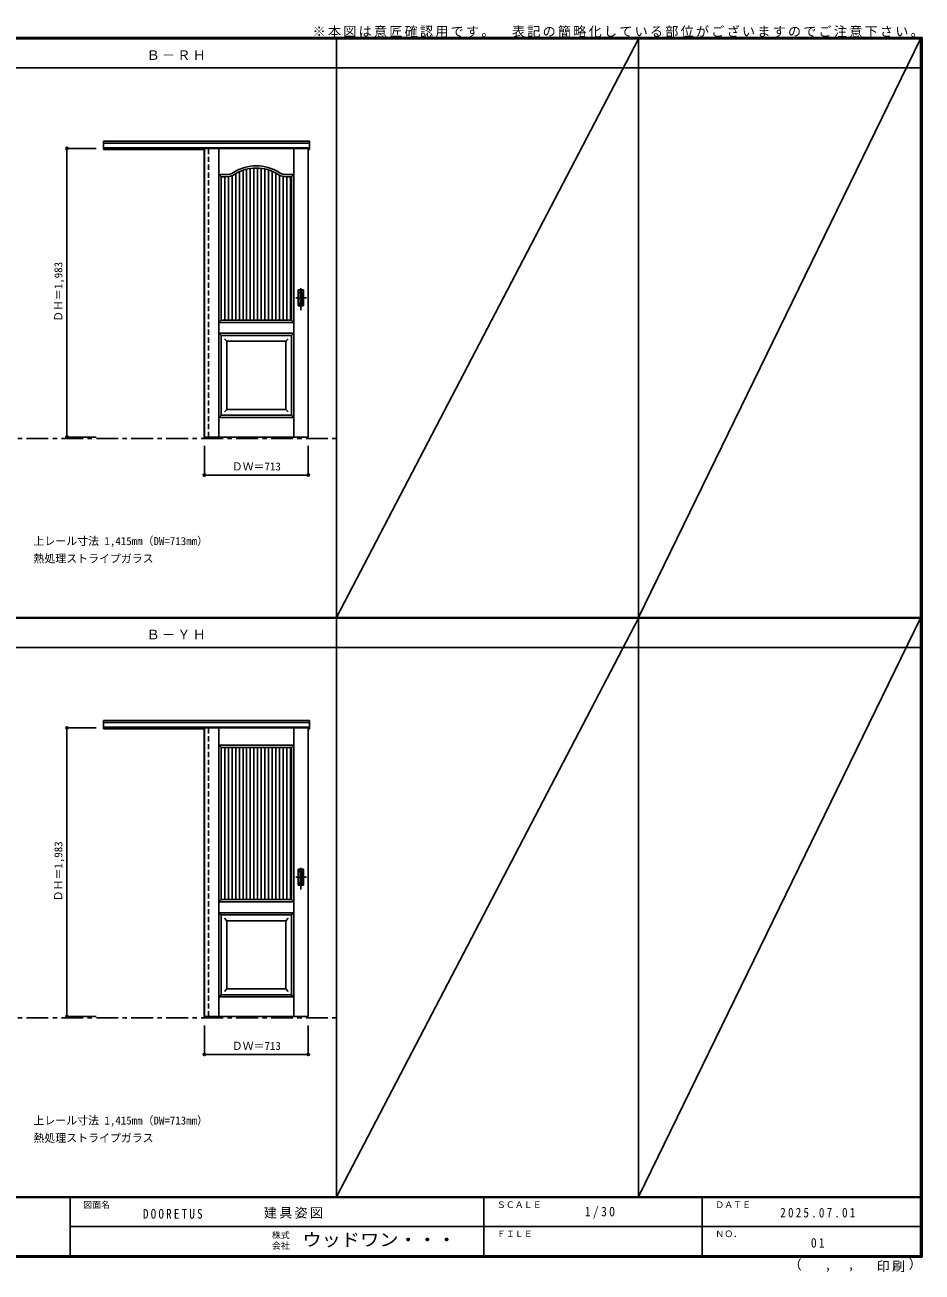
# Model space of a CAD drawing. Units: millimetres, scale not verified. Extents: x -6000 to 5700, y -4307 to 4260.
# Drawn here: x -460 to 5700, y -4307 to 4260 of the extents above; entities that cross this region are included whole.
import ezdxf
from ezdxf.enums import TextEntityAlignment as Align

# ---------------------------------------------------------------- set-up
doc = ezdxf.new("R2010")
doc.units = ezdxf.units.MM
doc.header["$LTSCALE"] = 30
doc.header["$PDMODE"] = 32
doc.header["$PDSIZE"] = 15
doc.linetypes.add('CHAIN1', pattern=[8, 5, -1, 1, -1])
doc.linetypes.add('DASHED1', pattern=[1.8, 1.2, -0.6])
for name, color, linetype in [('0-2_扉', 7, 'Continuous'), ('0-4_枠', 3, 'Continuous'), ('0-6_引手', 7, 'Continuous'), ('0-A_文字', 7, 'Continuous'), ('0-B_寸法', 4, 'Continuous'), ('0-C_ハッチ', 4, 'Continuous'), ('F-1_枠', 6, 'Continuous'), ('F-A_文字', 7, 'Continuous')]:
    doc.layers.add(name, color=color, linetype=linetype)
doc.styles.add('ＭＳ ゴシック', font='')
doc.styles.get('ＭＳ ゴシック').set_extended_font_data('MS Gothic')

msp = doc.modelspace()

# ---------------------------------------------------------------- linework, layer by layer
at = {"layer": '0-2_扉'}
for p, q in [((772, 3412), (772, 1429)), ((772, 3412), (1485, 3412)), ((872, 1429), (872, 3412)), ((1385, 1429), (1385, 3412)), ((1485, 1429), (1485, 3412)), ((872, 3232), (919.43, 3232)), ((872, 3232), (887, 3217)), ((887, 3217), (919.43, 3217)), ((887, 2374.52), (887, 3217)), ((1337.22, 3232), (1385, 3232)), ((1337.61, 3217), (1370, 3217)), ((1370, 3217), (1385, 3232)), ((1370, 2232), (1370, 3217)), ((887, 2232), (887, 2374.52)), ((872, 2217), (887, 2232)), ((1076, 2232), (887, 2232)), ((887, 2232), (1370, 2232)), ((1181, 2232), (1370, 2232)), ((1370, 2232), (1385, 2217)), ((1385, 2217), (872, 2217)), ((872, 2142), (887, 2127)), ((872, 2142), (1385, 2142)), ((1370, 2127), (1385, 2142)), ((887, 1579), (887, 2127)), ((887, 2127), (1370, 2127)), ((927.04, 2087), (909.36, 2104.68)), ((927, 1619), (927, 2087)), ((1330, 2087), (927.04, 2087)), ((1330, 2087), (1347.68, 2104.68)), ((1330, 2087), (1330, 1619)), ((1370, 1579), (1370, 2127)), ((887, 1579), (872, 1564)), ((872, 1564), (1385, 1564)), ((887, 1579), (1370, 1579)), ((927, 1619), (909.32, 1601.32)), ((927, 1619), (927, 1620.43)), ((1330, 1619), (927, 1619)), ((1330, 1619), (1347.68, 1601.32)), ((1370, 1579), (1385, 1564)), ((772, 1429), (1485, 1429)), ((772, -568.5), (772, -2551.5)), ((772, -568.5), (1485, -568.5)), ((872, -2551.5), (872, -568.5)), ((1385, -2551.5), (1385, -568.5)), ((1485, -2551.5), (1485, -568.5)), ((872, -688.5), (887, -703.5)), ((872, -688.5), (1168.5, -688.5)), ((1168.5, -688.5), (1385, -688.5)), ((1385, -688.5), (1370, -703.5)), ((1370, -1748.5), (1370, -703.5)), ((887.19, -886.5), (887, -886.5)), ((887, -1748.5), (887, -1605.98)), ((872, -1763.5), (887, -1748.5)), ((1166, -1763.5), (872, -1763.5)), ((1076, -1748.5), (887, -1748.5)), ((887, -1748.5), (1370, -1748.5)), ((1385, -1763.5), (1166, -1763.5)), ((1181, -1748.5), (1370, -1748.5)), ((1370, -1748.5), (1385, -1763.5)), ((872, -1838.5), (887, -1853.5)), ((872, -1838.5), (1166, -1838.5)), ((887, -2401.5), (887, -1853.5)), ((887, -1853.5), (1370, -1853.5)), ((927.04, -1893.5), (909.36, -1875.82)), ((1166, -1838.5), (1385, -1838.5)), ((1330, -1893.5), (1347.68, -1875.82)), ((1370, -1853.5), (1385, -1838.5)), ((1370, -2401.5), (1370, -1853.5)), ((927, -2361.5), (927, -1893.5)), ((1330, -1893.5), (927.04, -1893.5)), ((1330, -1893.5), (1330, -2361.5)), ((927, -2361.5), (909.32, -2379.18)), ((927, -2361.5), (927, -2360.07)), ((1330, -2361.5), (927, -2361.5)), ((1330, -2361.5), (1347.68, -2379.18)), ((887, -2401.5), (872, -2416.5)), ((872, -2416.5), (1166, -2416.5)), ((887, -2401.5), (1370, -2401.5)), ((1166, -2416.5), (1385, -2416.5)), ((1370, -2401.5), (1385, -2416.5)), ((772, -2551.5), (1485, -2551.5))]:
    msp.add_line(p, q, dxfattribs=at)
at = {"layer": '0-2_扉', "linetype": 'CHAIN1'}
for p, q in [((-5490, 1420), (1678, 1420)), ((-5490, -2560.5), (1678, -2560.5))]:
    msp.add_line(p, q, dxfattribs=at)
at = {"layer": '0-2_扉'}
msp.add_lwpolyline([(887, -1605.98), (887, -703.5), (1370, -703.5)], dxfattribs=at)
for centre, radius, start, end in [((1128.5, 2997.99), 294.01, 57.96451, 122.03549), ((1128.5, 2997.99), 279.01, 57.96451, 122.03549), ((919.5, 3332), 100, 270, 302.03549), ((919.5, 3332), 115, 270, 302.03549), ((1337.5, 3332), 115, 237.96451, 270.05614), ((1337.5, 3332), 100, 237.96451, 269.83906)]:
    msp.add_arc(centre, radius, start, end, dxfattribs=at)
at = {"layer": '0-4_枠'}
for p, q in [((78, 3462), (1493, 3462)), ((78, 3405), (78, 3462)), ((78, 3449), (1493, 3449)), ((78, 3417), (1493, 3417)), ((78, 3405), (772, 3405)), ((771, 3417), (771, 1420)), ((799, 3412), (799, 3417)), ((771, 1420), (799, 1420)), ((799, 1429), (799, 1420)), ((78, -518.5), (1493, -518.5)), ((78, -575.5), (78, -518.5)), ((78, -531.5), (1493, -531.5)), ((78, -563.5), (1493, -563.5)), ((78, -575.5), (772, -575.5)), ((771, -563.5), (771, -2560.5)), ((799, -568.5), (799, -563.5)), ((771, -2560.5), (799, -2560.5)), ((799, -2551.5), (799, -2560.5))]:
    msp.add_line(p, q, dxfattribs=at)
at = {"layer": '0-4_枠', "color": 4, "linetype": 'DASHED1'}
for p, q in [((799, 1429), (799, 3412)), ((799, -2551.5), (799, -568.5))]:
    msp.add_line(p, q, dxfattribs=at)
at = {"layer": '0-4_枠'}
for points in [[(1485, 3405), (1493, 3405), (1493, 3462)], [(1485, -575.5), (1493, -575.5), (1493, -518.5)]]:
    msp.add_lwpolyline(points, dxfattribs=at)
at = {"layer": '0-6_引手'}
for p, q in [((1453, 2441.5), (1415, 2441.5)), ((1415, 2331.5), (1415, 2441.5)), ((1446.5, 2425.5), (1421.5, 2425.5)), ((1421.5, 2347.5), (1421.5, 2425.5)), ((1446.5, 2347.5), (1446.5, 2425.5)), ((1453, 2331.5), (1453, 2441.5)), ((1453, 2331.5), (1415, 2331.5)), ((1446.5, 2347.5), (1421.5, 2347.5)), ((1453, -1539), (1415, -1539)), ((1415, -1649), (1415, -1539)), ((1453, -1649), (1453, -1539)), ((1446.5, -1555), (1421.5, -1555)), ((1421.5, -1633), (1421.5, -1555)), ((1446.5, -1633), (1446.5, -1555)), ((1453, -1649), (1415, -1649)), ((1446.5, -1633), (1421.5, -1633))]:
    msp.add_line(p, q, dxfattribs=at)
at = {"layer": '0-6_引手', "linetype": 'DASHED1'}
for p, q in [((1418, 2335.5), (1418, 2437.5)), ((1450, 2335.5), (1418, 2335.5)), ((1418, -1645), (1418, -1543)), ((1450, -1645), (1418, -1645))]:
    msp.add_line(p, q, dxfattribs=at)
at = {"layer": '0-6_引手', "linetype": 'CHAIN1'}
for p, q in [((1434, 2301.27), (1434, 2472.12)), ((1472.07, 2386.5), (1399.56, 2386.5)), ((1434, -1679.23), (1434, -1508.38)), ((1472.07, -1594), (1399.56, -1594))]:
    msp.add_line(p, q, dxfattribs=at)
at = {"layer": '0-6_引手', "linetype": 'DASHED1'}
for points in [[(1450, 2335.5), (1450, 2437.5), (1418, 2437.5)], [(1450, -1645), (1450, -1543), (1418, -1543)]]:
    msp.add_lwpolyline(points, dxfattribs=at)
at = {"layer": '0-B_寸法'}
for p, q in [((-172, 3412), (-172, 1429)), ((-172, 3412), (28, 3412)), ((-172, 1429), (28, 1429)), ((772, 1168), (772, 1368)), ((1485, 1168), (1485, 1368)), ((1485, 1168), (772, 1168)), ((-172, -568.5), (-172, -2551.5)), ((-172, -568.5), (28, -568.5)), ((-172, -2551.5), (28, -2551.5)), ((772, -2812.5), (772, -2612.5)), ((1485, -2812.5), (1485, -2612.5)), ((1485, -2812.5), (772, -2812.5))]:
    msp.add_line(p, q, dxfattribs=at)
at = {"layer": '0-B_寸法', "color": 7}
for p in [(-172, 3412), (-172, 1429), (772, 1168), (1485, 1168), (-172, -568.5), (-172, -2551.5), (772, -2812.5), (1485, -2812.5)]:
    msp.add_point(p, dxfattribs=at)
at = {"layer": '0-C_ハッチ'}
for p, q in [((1037, 2232), (1037, 3261.57)), ((1062, 2232), (1062, 3268.96)), ((1087, 2232), (1087, 3273.9)), ((1112, 2232), (1112, 3276.51)), ((1137, 2232), (1137, 3276.87)), ((1162, 2232), (1162, 3274.98)), ((1187, 2232), (1187, 3270.8)), ((1212, 2232), (1212, 3264.21)), ((912, 2232), (912, 3217)), ((937, 2232), (937, 3218.34)), ((962, 2232), (962, 3225.14)), ((987, 2232), (987, 3238.9)), ((1012, 2232), (1012, 3251.52)), ((1237, 2232), (1237, 3255.04)), ((1262, 2232), (1262, 3242.99)), ((1287, 2232), (1287, 3228.68)), ((1312, 2232), (1312, 3219.87)), ((1337, 2232), (1337, 3217)), ((1362, 2232), (1362, 3217)), ((912, -1748.5), (912, -703.5)), ((937, -1748.5), (937, -703.5)), ((962, -1748.5), (962, -703.5)), ((987, -1748.5), (987, -703.5)), ((1012, -1748.5), (1012, -703.5)), ((1037, -1748.5), (1037, -703.5)), ((1062, -1748.5), (1062, -703.5)), ((1087, -1748.5), (1087, -703.5)), ((1112, -1748.5), (1112, -703.5)), ((1137, -1748.5), (1137, -703.5)), ((1162, -1748.5), (1162, -703.5)), ((1187, -1748.5), (1187, -703.5)), ((1212, -1748.5), (1212, -703.5)), ((1237, -1748.5), (1237, -703.5)), ((1262, -1748.5), (1262, -703.5)), ((1287, -1748.5), (1287, -703.5)), ((1312, -1748.5), (1312, -703.5)), ((1337, -1748.5), (1337, -703.5)), ((1362, -1748.5), (1362, -703.5))]:
    msp.add_line(p, q, dxfattribs=at)
at = {"layer": 'F-1_枠'}
for p, q in [((-6000, 4175), (5700, 4175)), ((-6000, 4170), (5700, 4170)), ((-6000, 4165), (5700, 4165)), ((1678, -3790), (1678, 4175)), ((3752, -3790), (3752, 4175)), ((5690, 4175), (5690, -4205)), ((5695, 4175), (5695, -4205)), ((5700, 4175), (5700, -4205)), ((-6000, 3965), (5700, 3965)), ((-6000, 190.5), (5700, 190.5)), ((-6000, 187.5), (5700, 187.5)), ((-6000, 184.5), (5700, 184.5)), ((-6000, -15.5), (5700, -15.5)), ((5700, -3790), (-6000, -3790)), ((5700, -3795), (-6000, -3795)), ((-150, -3795), (-150, -4195)), ((2690, -3795), (2690, -4195)), ((4190, -3795), (4190, -4195)), ((-150, -3995), (5690, -3995.01)), ((5700, -4195), (-6000, -4195)), ((5700, -4200), (-6000, -4200)), ((5700, -4205), (-6000, -4205))]:
    msp.add_line(p, q, dxfattribs=at)
at = {"layer": 'F-A_文字'}
for p, q in [((1678, 190.5), (3752, 4165)), ((3752, 190.5), (5690, 4165)), ((1678, -3790), (3752, 184.5)), ((3752, -3790), (5690, 184.5))]:
    msp.add_line(p, q, dxfattribs=at)

# ---------------------------------------------------------------- texts
at = {"layer": '0-A_文字', "style": 'ＭＳ ゴシック'}
for s, p in [('上レール寸法 1,415mm（DW=713mm）', (-402, 670.5)), ('熱処理ストライプガラス', (-402, 550.5)), ('上レール寸法 1,415mm（DW=713mm）', (-402, -3310)), ('熱処理ストライプガラス', (-402, -3430))]:
    msp.add_text(s, height=54.99, dxfattribs=at).set_placement(p, align=Align.BOTTOM_LEFT)
at = {"layer": '0-A_文字', "char_height": 65.98, "attachment_point": 7, "style": 'ＭＳ ゴシック'}
for s, insert in [('\\T1.17;※本図は意匠確認用です。\u3000表記の簡略化している部位がございますのでご注意下さい。', (1515, 4175)), ('\\T1.17;Ｂ－ＲＨ', (375.5, 4020)), ('\\T1.17;Ｂ－ＹＨ', (375.5, 39.5))]:
    msp.add_mtext(s, dxfattribs=dict(at, insert=insert))
at = {"layer": '0-B_寸法', "color": 7, "style": 'ＭＳ ゴシック'}
for p in [(-187, 2220.25), (-187, -1760.25)]:
    msp.add_text('ＤＨ＝1,983', height=54.99, rotation=90, dxfattribs=at).set_placement(p, align=Align.BOTTOM_LEFT)
for p in [(959.75, 1183), (959.75, -2797.5)]:
    msp.add_text('ＤＷ＝713', height=54.99, dxfattribs=at).set_placement(p, align=Align.BOTTOM_LEFT)
at = {"layer": 'F-A_文字', "style": 'ＭＳ ゴシック'}
for s, height, p in [('図面名', 43.99, (-60, -3880)), ('ＳＣＡＬＥ', 43.99, (2780, -3880)), ('ＤＡＴＥ', 43.99, (4280, -3880)), ('株式', 43.99, (1235, -4089)), ('ＦＩＬＥ', 43.99, (2780, -4080)), ('ＮＯ．', 43.99, (4280, -4080)), ('会社', 43.99, (1235, -4161)), ('（', 65.98, (4784.03, -4308.31)), (',', 65.98, (5031.28, -4308.31)), (',', 65.98, (5190.2, -4305.53)), ('）', 65.98, (5608.4, -4304.13))]:
    msp.add_text(s, height=height, dxfattribs=at).set_placement(p, align=Align.BOTTOM_LEFT)
at = {"layer": 'F-A_文字', "style": 'ＭＳ ゴシック', "width": 1.1}
msp.add_text('ウッドワン・・・', height=87.98, dxfattribs=at).set_placement((1445, -4155), align=Align.BOTTOM_LEFT)
at = {"layer": 'F-A_文字', "char_height": 65.98, "attachment_point": 7, "style": 'ＭＳ ゴシック'}
for s, insert in [('\\T1.38;\\W0.9;1/30', (3383.75, -3940)), ('\\T1.39;\\W0.85;DOORETUS', (350, -3940.79)), ('\\T1.17;建具姿図', (1180.42, -3940)), ('\\T1.39;\\W0.85;2025.07.01', (4726.25, -3932.5)), ('\\T1.36;\\W0.9;01', (4936.25, -4140)), ('\\T1.17;印刷', (5388.15, -4306.92))]:
    msp.add_mtext(s, dxfattribs=dict(at, insert=insert))

doc.saveas('drawing.dxf')
